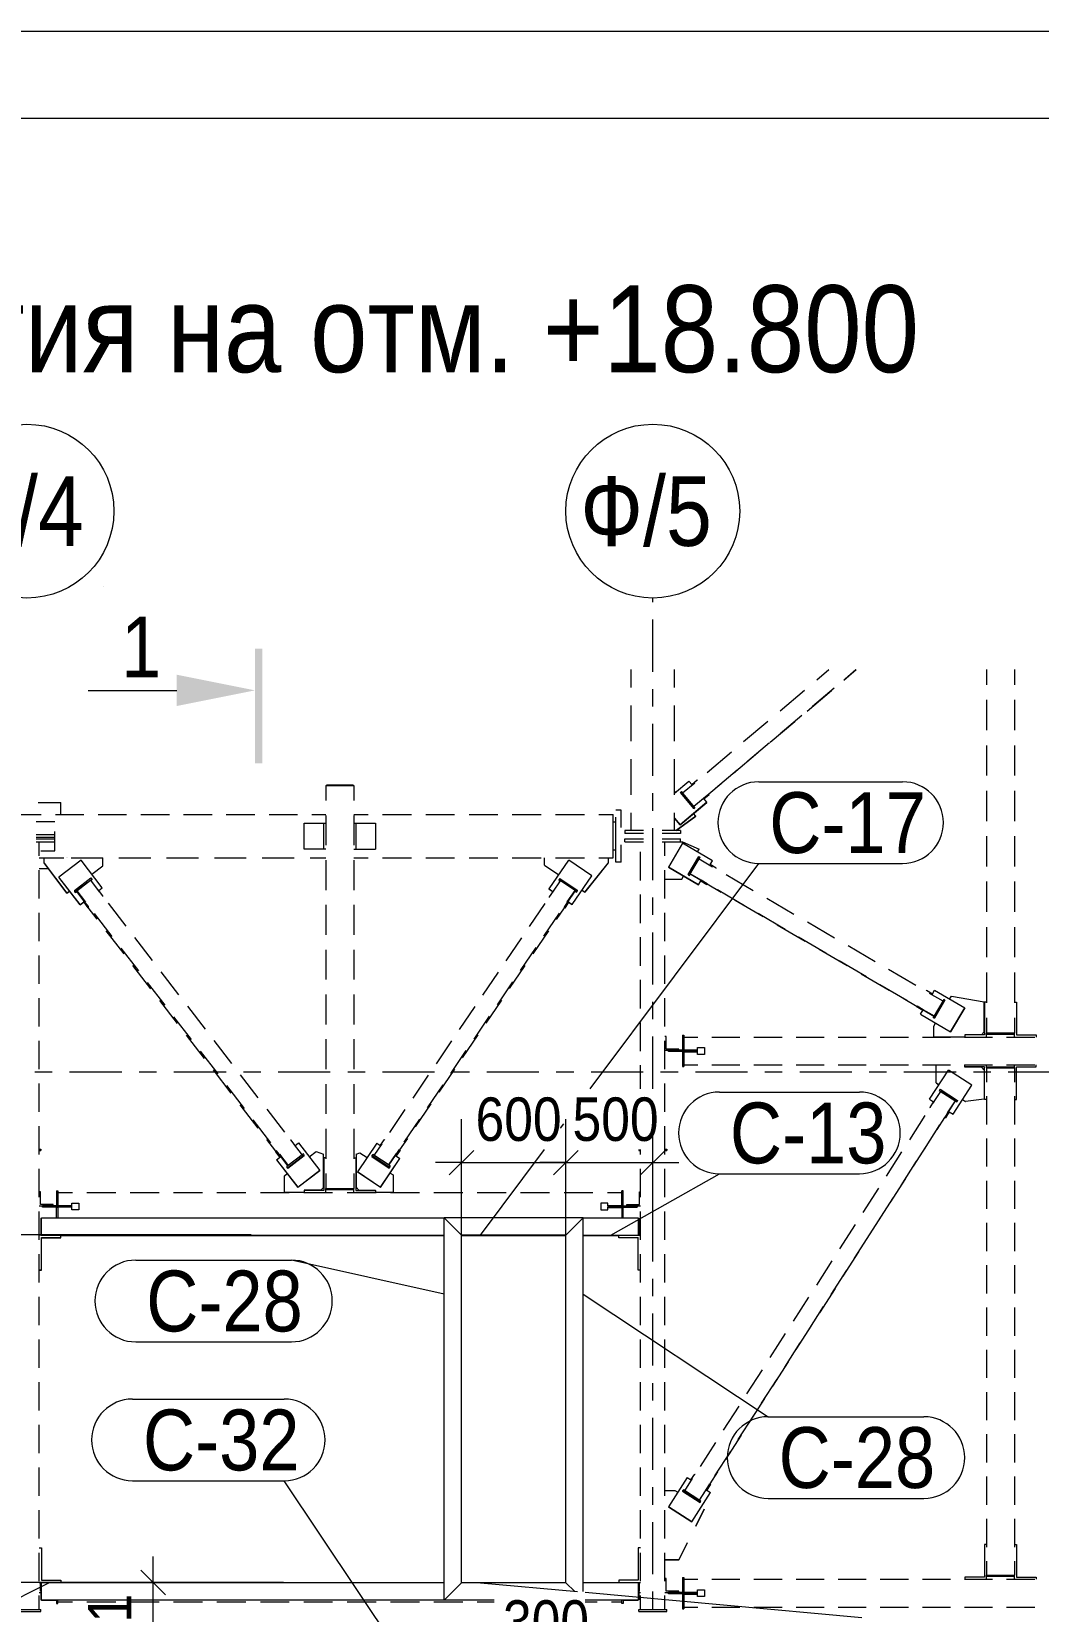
# Model space of a CAD drawing. Header units: millimetres. Extents: x -50 to 544, y -173 to 247.
# Drawn here: x 126.3 to 184.2, y 155.9 to 246.9 of the extents above; entities that cross this region are included whole.
import ezdxf

# ---------------------------------------------------------------- set-up
doc = ezdxf.new("R2010")
doc.units = ezdxf.units.MM
doc.linetypes.add('XKITLINE00', pattern=[0])
doc.linetypes.add('XKITLINE03', pattern=[6, 3, -1, 1, -1])
for name, color, linetype, lineweight in [('DrawingSheet', 5, 'Continuous', 0), ('OtherObjectType', 1, 'Continuous', 0), ('Part', 2, 'Continuous', 0), ('PartMark', 3, 'Continuous', 0), ('S-GRID', 1, 'Continuous', 0), ('Section', 6, 'Continuous', 0), ('Z-DIMENSIONS', 1, 'Continuous', 0)]:
    doc.layers.add(name, color=color, linetype=linetype, lineweight=lineweight)
doc.styles.add('GOST type A', font='ARIAL.TTF')

msp = doc.modelspace()

# ---------------------------------------------------------------- hatches: boundary and pattern name
at = {"layer": 'Section'}
for points in [[(139.538, 211.347), (139.538, 204.747), (139.118, 204.747), (139.118, 211.347)], [(139.118, 208.947), (134.618, 208.047), (134.618, 209.847)]]:
    msp.add_hatch(color=256, dxfattribs=at).paths.add_polyline_path(points, flags=17)

# ---------------------------------------------------------------- linework, layer by layer
at = {"layer": 'DrawingSheet', "linetype": 'XKITLINE00', "lineweight": 0}
for p, q in [((544.265, 246.854), (-49.735, 246.854)), ((539.265, 241.854), (-29.735, 241.854))]:
    msp.add_line(p, q, dxfattribs=at)
at = {"layer": 'Part', "linetype": 'XKITLINE00', "lineweight": 0}
for p, q in [((160.75, 209.11), (160.75, 210.139)), ((163.25, 209.11), (163.25, 210.139)), ((171.428, 209.548), (172.129, 210.139)), ((172.993, 209.543), (173.7, 210.139)), ((173.059, 209.615), (173.68, 210.139)), ((181.2, 210.139), (181.2, 209.268)), ((182.8, 210.139), (182.8, 209.268)), ((171.195, 208.043), (172.437, 209.091)), ((169.325, 207.774), (170.727, 208.956)), ((170.874, 207.755), (172.287, 208.947)), ((181.2, 208.397), (181.2, 206.654)), ((182.8, 208.397), (182.8, 206.654)), ((160.75, 206.024), (160.75, 208.081)), ((163.25, 206.024), (163.25, 208.081)), ((169.332, 206.471), (170.574, 207.519)), ((167.222, 206), (168.624, 207.182)), ((168.755, 205.968), (170.168, 207.16)), ((167.468, 204.899), (168.711, 205.947)), ((181.2, 205.783), (181.2, 204.041)), ((182.8, 205.783), (182.8, 204.041)), ((160.75, 202.938), (160.75, 204.995)), ((163.25, 202.938), (163.25, 204.995)), ((165.12, 204.226), (166.522, 205.409)), ((166.636, 204.18), (168.049, 205.372)), ((163.25, 203.033), (164.074, 203.728)), ((163.718, 203.043), (164.419, 203.635)), ((164.263, 203.503), (164.074, 203.728)), ((164.241, 203.532), (164.547, 203.79)), ((164.57, 203.762), (164.547, 203.79)), ((165.605, 203.327), (166.847, 204.375)), ((143.2, 203.469), (144.8, 203.469)), ((143.2, 203.469), (143.2, 202.61)), ((143.24, 203.481), (143.242, 203.508)), ((143.24, 203.469), (143.24, 203.481)), ((143.242, 203.508), (144.762, 203.508)), ((143.242, 203.469), (143.242, 203.508)), ((144.762, 203.469), (144.762, 203.508)), ((144.8, 203.469), (144.8, 202.61)), ((163.309, 203.083), (163.25, 203.152)), ((163.591, 203.069), (163.652, 203.121)), ((164.365, 202.152), (163.591, 203.069)), ((163.591, 203.069), (163.591, 203.06)), ((163.591, 203.06), (164.365, 202.142)), ((164.426, 202.204), (163.652, 203.121)), ((164.265, 203.505), (164.241, 203.532)), ((164.241, 203.529), (164.241, 203.532)), ((164.363, 202.279), (164.984, 202.803)), ((164.366, 202.275), (164.912, 202.735)), ((164.912, 202.737), (165.218, 202.995)), ((164.938, 202.707), (164.912, 202.737)), ((164.912, 202.735), (164.912, 202.737)), ((165.105, 202.505), (164.912, 202.735)), ((165.244, 202.965), (164.938, 202.707)), ((164.94, 202.702), (165.243, 202.958)), ((165.244, 202.965), (165.218, 202.995)), ((165.224, 202.988), (165.93, 203.584)), ((165.243, 202.958), (165.244, 202.965)), ((181.2, 203.17), (181.2, 201.427)), ((182.8, 203.17), (182.8, 201.427)), ((125.181, 201.81), (126.819, 201.81)), ((126.65, 202.489), (127.95, 202.489)), ((127.638, 201.809), (129.276, 201.809)), ((127.95, 201.809), (127.95, 202.489)), ((130.095, 201.809), (131.733, 201.809)), ((132.552, 201.809), (134.191, 201.809)), ((135.01, 201.809), (136.648, 201.809)), ((137.467, 201.809), (139.105, 201.809)), ((139.924, 201.809), (141.562, 201.809)), ((142.381, 201.809), (143.2, 201.809)), ((144.8, 201.809), (145.629, 201.809)), ((146.458, 201.809), (148.116, 201.809)), ((148.944, 201.809), (150.602, 201.809)), ((151.431, 201.809), (153.089, 201.809)), ((153.918, 201.809), (155.576, 201.809)), ((156.404, 201.809), (158.062, 201.809)), ((158.891, 201.809), (159.72, 201.809)), ((159.72, 201.359), (159.72, 201.809)), ((160.18, 202.059), (159.88, 202.059)), ((160.18, 201.059), (160.18, 202.059)), ((160.75, 200.88), (160.75, 201.909)), ((163.25, 200.88), (163.25, 201.909)), ((165.105, 202.505), (163.577, 201.216)), ((163.577, 201.215), (165.105, 202.504)), ((164.47, 201.706), (164.341, 201.859)), ((164.365, 202.152), (164.426, 202.204)), ((164.365, 202.142), (164.426, 202.194)), ((164.365, 202.142), (164.365, 202.152)), ((164.426, 202.194), (164.426, 202.204)), ((164.938, 202.704), (164.938, 202.707)), ((165.105, 202.504), (165.105, 202.505)), ((126.533, 201.41), (127.6, 201.41)), ((141.95, 199.809), (141.95, 201.309)), ((141.95, 201.309), (143.2, 201.309)), ((143.08, 199.809), (143.08, 201.309)), ((143.2, 201.751), (143.2, 200.034)), ((144.8, 201.751), (144.8, 200.034)), ((144.8, 201.31), (144.92, 201.31)), ((144.92, 201.31), (144.92, 199.81)), ((144.92, 201.31), (146.05, 201.31)), ((146.05, 201.31), (146.05, 199.81)), ((159.88, 201.359), (159.72, 201.359)), ((159.72, 199.759), (159.72, 201.359)), ((159.88, 201.359), (159.88, 201.646)), ((159.88, 199.759), (159.88, 201.359)), ((163.25, 201.603), (163.577, 201.216)), ((163.577, 201.215), (163.25, 201.602)), ((164.47, 201.706), (163.345, 200.881)), ((163.345, 200.88), (164.47, 201.705)), ((163.577, 201.216), (163.577, 201.215)), ((164.47, 201.705), (164.47, 201.706)), ((127.6, 200.639), (126.533, 200.64)), ((127.6, 200.479), (126.533, 200.48)), ((126.533, 200.4), (127.6, 200.4)), ((126.533, 200.24), (127.6, 200.24)), ((126.7, 199.422), (126.7, 200.24)), ((127.6, 200.639), (127.6, 200.818)), ((127.6, 200.479), (127.6, 200.639)), ((127.6, 200.4), (127.6, 200.479)), ((127.6, 200.24), (127.6, 200.4)), ((127.6, 199.709), (127.6, 200.24)), ((160.18, 199.059), (160.18, 200.059)), ((161.467, 200.88), (160.4, 200.88)), ((160.4, 200.88), (160.4, 200.72)), ((161.467, 200.72), (160.4, 200.72)), ((160.4, 200.24), (160.4, 200.4)), ((160.4, 200.4), (161.467, 200.4)), ((160.4, 200.24), (161.467, 200.24)), ((163.6, 200.88), (162.533, 200.88)), ((163.6, 200.72), (162.533, 200.72)), ((162.533, 200.4), (163.6, 200.4)), ((162.533, 200.24), (163.6, 200.24)), ((162.7, 199.422), (162.7, 200.24)), ((163.706, 200.152), (162.9, 198.77)), ((163.345, 200.881), (163.25, 200.881)), ((163.345, 200.88), (163.345, 200.881)), ((163.6, 200.88), (163.6, 200.72)), ((163.6, 200.24), (163.6, 200.4)), ((163.6, 200.24), (163.7, 200.24)), ((163.7, 200.24), (164.671, 199.819)), ((165.434, 199.144), (163.706, 200.152)), ((181.2, 200.556), (181.2, 198.814)), ((182.8, 200.556), (182.8, 198.814)), ((126.7, 199.31), (127.617, 199.309)), ((126.801, 199.71), (127.6, 199.709)), ((126.995, 199.014), (126.995, 199.309)), ((126.995, 199.309), (128.115, 199.309)), ((129.112, 199.171), (127.842, 198.203)), ((127.95, 199.309), (127.95, 199.309)), ((128.26, 199.309), (128.26, 199.309)), ((128.34, 199.309), (128.34, 199.309)), ((128.533, 199.309), (130.367, 199.309)), ((130.328, 197.591), (129.112, 199.171)), ((129.235, 199.309), (130.355, 199.309)), ((130.355, 198.858), (130.355, 199.309)), ((131.283, 199.309), (133.117, 199.309)), ((134.033, 199.309), (135.867, 199.309)), ((136.783, 199.309), (138.617, 199.309)), ((139.533, 199.309), (141.367, 199.309)), ((143.2, 199.809), (141.95, 199.809)), ((142.283, 199.309), (143.2, 199.309)), ((143.2, 199.175), (143.2, 197.457)), ((144.8, 199.81), (144.92, 199.81)), ((144.8, 199.309), (145.629, 199.309)), ((144.8, 199.175), (144.8, 197.457)), ((144.92, 199.81), (146.05, 199.81)), ((146.458, 199.309), (148.116, 199.309)), ((148.944, 199.309), (150.602, 199.309)), ((151.431, 199.309), (153.089, 199.309)), ((153.918, 199.309), (155.576, 199.309)), ((155.776, 198.896), (155.776, 199.309)), ((156.045, 197.521), (157.164, 199.171)), ((156.404, 199.309), (158.062, 199.309)), ((158.49, 198.28), (157.164, 199.171)), ((158.891, 199.309), (159.72, 199.309)), ((159.437, 199.309), (159.437, 199.014)), ((159.72, 199.309), (159.72, 199.759)), ((159.88, 199.759), (159.72, 199.759)), ((159.88, 199.059), (159.88, 199.759)), ((161.3, 198.012), (161.3, 199.648)), ((164.037, 198.348), (164.642, 199.385)), ((164.107, 198.308), (164.711, 199.344)), ((164.157, 198.392), (164.661, 199.256)), ((164.571, 199.647), (164.671, 199.819)), ((164.571, 199.647), (164.671, 199.818)), ((164.642, 199.385), (164.711, 199.344)), ((164.661, 199.256), (165.44, 198.802)), ((164.664, 199.254), (164.711, 199.334)), ((164.671, 199.818), (164.671, 199.819)), ((164.711, 199.344), (164.711, 199.334)), ((165.304, 198.922), (165.434, 199.144)), ((165.305, 198.921), (165.434, 199.143)), ((165.434, 199.143), (165.434, 199.144)), ((126.7, 198.689), (127.233, 198.689)), ((126.7, 196.967), (126.7, 198.603)), ((126.995, 199.007), (126.995, 199.014)), ((128.291, 197.284), (126.995, 199.014)), ((126.995, 199.007), (128.291, 197.276)), ((129.058, 196.622), (127.842, 198.203)), ((127.842, 198.203), (127.842, 198.195)), ((129.058, 196.614), (127.842, 198.195)), ((129.724, 198.376), (130.355, 198.858)), ((129.728, 198.371), (130.355, 198.85)), ((130.355, 198.85), (130.355, 198.858)), ((155.776, 198.888), (155.776, 198.896)), ((155.776, 198.896), (156.601, 198.341)), ((155.776, 198.888), (156.597, 198.336)), ((157.371, 196.63), (158.49, 198.28)), ((157.371, 196.622), (158.49, 198.272)), ((159.437, 199.014), (158.096, 197.336)), ((158.096, 197.328), (159.437, 199.007)), ((158.49, 198.272), (158.49, 198.28)), ((159.437, 199.007), (159.437, 199.014)), ((160.18, 199.059), (159.88, 199.059)), ((162.7, 196.967), (162.7, 198.603)), ((164.628, 197.762), (162.9, 198.77)), ((162.9, 198.77), (162.9, 198.768)), ((162.9, 198.768), (164.628, 197.761)), ((163.663, 198.09), (163.764, 198.264)), ((163.663, 198.092), (163.764, 198.264)), ((164.037, 198.348), (164.037, 198.338)), ((164.037, 198.348), (164.107, 198.308)), ((164.037, 198.338), (164.106, 198.297)), ((164.106, 198.297), (164.157, 198.384)), ((164.106, 198.297), (164.107, 198.308)), ((164.157, 198.384), (164.157, 198.392)), ((164.157, 198.392), (164.936, 197.938)), ((164.778, 198.022), (164.157, 198.384)), ((165.285, 198.892), (165.303, 198.922)), ((165.648, 198.721), (165.303, 198.922)), ((165.631, 198.69), (165.648, 198.721)), ((165.634, 198.689), (165.648, 198.714)), ((165.648, 198.714), (165.648, 198.721)), ((166.219, 198.347), (167.777, 197.439)), ((128.291, 197.284), (128.45, 197.405)), ((128.291, 197.276), (128.454, 197.4)), ((128.291, 197.276), (128.291, 197.284)), ((128.731, 197.429), (129.683, 198.155)), ((128.731, 197.429), (128.731, 197.375)), ((128.731, 197.429), (128.779, 197.365)), ((128.731, 197.375), (128.779, 197.312)), ((128.779, 197.365), (129.732, 198.092)), ((128.779, 197.312), (128.859, 197.373)), ((128.779, 197.312), (128.779, 197.365)), ((128.859, 197.416), (129.652, 198.022)), ((128.859, 197.374), (128.859, 197.416)), ((128.859, 197.416), (129.366, 196.757)), ((129.29, 196.814), (128.859, 197.374)), ((129.652, 198.022), (130.16, 197.363)), ((129.674, 197.994), (129.732, 198.039)), ((129.683, 198.155), (129.732, 198.092)), ((129.732, 198.092), (129.732, 198.039)), ((130.104, 197.435), (130.122, 197.448)), ((130.365, 197.132), (130.122, 197.448)), ((130.129, 197.439), (130.328, 197.591)), ((130.133, 197.434), (130.328, 197.583)), ((130.328, 197.583), (130.328, 197.591)), ((156.26, 197.392), (156.036, 197.062)), ((156.045, 197.521), (156.253, 197.381)), ((156.045, 197.514), (156.045, 197.521)), ((156.045, 197.514), (156.25, 197.376)), ((156.25, 197.333), (156.696, 197.992)), ((156.26, 197.392), (156.28, 197.378)), ((156.658, 198.123), (156.613, 198.057)), ((156.613, 198.057), (157.608, 197.388)), ((156.613, 198.004), (156.613, 198.057)), ((156.613, 198.004), (156.676, 197.962)), ((156.658, 198.123), (157.653, 197.454)), ((157.525, 197.435), (156.696, 197.992)), ((157.078, 196.776), (157.525, 197.435)), ((157.129, 196.808), (157.525, 197.392)), ((157.525, 197.392), (157.525, 197.435)), ((157.525, 197.391), (157.608, 197.335)), ((157.608, 197.388), (157.653, 197.454)), ((157.608, 197.335), (157.653, 197.401)), ((157.608, 197.388), (157.608, 197.335)), ((157.653, 197.454), (157.653, 197.401)), ((157.927, 197.442), (158.096, 197.328)), ((157.93, 197.447), (158.096, 197.336)), ((158.096, 197.328), (158.096, 197.336)), ((162.7, 198.092), (163.663, 198.092)), ((162.7, 198.09), (163.663, 198.09)), ((163.663, 198.09), (163.663, 198.092)), ((164.628, 197.762), (164.759, 197.987)), ((164.628, 197.761), (164.759, 197.985)), ((164.628, 197.761), (164.628, 197.762)), ((164.758, 197.982), (164.759, 197.99)), ((164.758, 197.982), (165.104, 197.781)), ((164.759, 197.99), (164.779, 198.024)), ((164.759, 197.99), (165.104, 197.788)), ((165.124, 197.823), (164.779, 198.024)), ((165.104, 197.788), (165.124, 197.823)), ((165.104, 197.781), (165.124, 197.815)), ((165.104, 197.781), (165.104, 197.788)), ((165.119, 197.813), (165.925, 197.343)), ((165.124, 197.815), (165.124, 197.823)), ((165.715, 197.484), (167.273, 196.575)), ((181.2, 197.943), (181.2, 196.201)), ((182.8, 197.943), (182.8, 196.201)), ((129.058, 196.622), (129.265, 196.779)), ((129.058, 196.614), (129.265, 196.772)), ((129.058, 196.614), (129.058, 196.622)), ((129.265, 196.795), (129.296, 196.819)), ((129.265, 196.795), (129.508, 196.479)), ((129.265, 196.757), (129.265, 196.795)), ((129.265, 196.757), (129.508, 196.441)), ((129.54, 196.503), (129.296, 196.819)), ((129.508, 196.479), (129.54, 196.503)), ((129.508, 196.441), (129.508, 196.479)), ((129.508, 196.441), (129.54, 196.465)), ((130.04, 195.786), (129.526, 196.454)), ((129.54, 196.465), (129.54, 196.503)), ((130.347, 197.119), (130.365, 197.132)), ((130.365, 197.095), (130.365, 197.132)), ((130.667, 196.704), (131.681, 195.386)), ((143.2, 196.598), (143.2, 194.881)), ((144.8, 196.598), (144.8, 194.881)), ((154.91, 195.358), (155.803, 196.675)), ((156.036, 197.062), (156.036, 197.024)), ((156.036, 197.062), (156.056, 197.048)), ((156.036, 197.024), (156.038, 197.022)), ((156.461, 195.772), (156.912, 196.435)), ((157.122, 196.812), (156.898, 196.482)), ((156.898, 196.482), (156.898, 196.444)), ((156.898, 196.482), (156.931, 196.46)), ((156.898, 196.444), (156.931, 196.422)), ((156.931, 196.46), (157.155, 196.79)), ((157.155, 196.752), (156.931, 196.422)), ((156.931, 196.422), (156.931, 196.46)), ((157.122, 196.812), (157.155, 196.79)), ((157.155, 196.79), (157.155, 196.752)), ((157.155, 196.775), (157.371, 196.63)), ((157.155, 196.767), (157.371, 196.622)), ((157.371, 196.622), (157.371, 196.63)), ((161.3, 195.557), (161.3, 197.193)), ((166.73, 196.873), (168.342, 195.933)), ((168.556, 196.985), (170.114, 196.076)), ((126.7, 194.512), (126.7, 196.148)), ((129.873, 196.099), (130.887, 194.781)), ((155.738, 194.801), (156.632, 196.118)), ((162.7, 194.512), (162.7, 196.148)), ((168.052, 196.121), (169.61, 195.212)), ((169.148, 195.463), (170.76, 194.523)), ((170.893, 195.622), (172.451, 194.713)), ((131.582, 193.782), (130.554, 195.118)), ((132.188, 194.727), (133.202, 193.409)), ((153.57, 193.383), (154.463, 194.7)), ((155.111, 193.781), (156.011, 195.108)), ((161.3, 193.102), (161.3, 194.738)), ((170.389, 194.758), (171.947, 193.849)), ((181.2, 195.329), (181.2, 193.587)), ((182.8, 195.329), (182.8, 193.587)), ((126.7, 192.057), (126.7, 193.693)), ((131.394, 194.122), (132.408, 192.804)), ((143.2, 194.022), (143.2, 192.304)), ((144.8, 194.022), (144.8, 192.304)), ((154.398, 192.826), (155.292, 194.143)), ((162.7, 192.057), (162.7, 193.693)), ((171.565, 194.053), (173.177, 193.113)), ((173.23, 194.259), (174.788, 193.35)), ((133.124, 191.778), (132.096, 193.114)), ((133.709, 192.75), (134.723, 191.432)), ((152.23, 191.408), (153.123, 192.724)), ((153.76, 191.79), (154.661, 193.117)), ((172.726, 193.395), (174.284, 192.486)), ((175.567, 192.896), (177.125, 191.987)), ((181.2, 192.716), (181.2, 190.974)), ((182.8, 192.716), (182.8, 190.974)), ((132.915, 192.145), (133.93, 190.827)), ((153.058, 190.85), (153.952, 192.167)), ((161.3, 190.647), (161.3, 192.283)), ((173.983, 192.643), (175.595, 191.703)), ((175.063, 192.032), (176.621, 191.124)), ((126.7, 189.602), (126.7, 191.238)), ((134.666, 189.775), (133.638, 191.111)), ((143.2, 191.445), (143.2, 189.728)), ((144.8, 191.445), (144.8, 189.728)), ((152.41, 189.8), (153.31, 191.127)), ((162.7, 189.602), (162.7, 191.238)), ((176.4, 191.233), (177.206, 190.763)), ((177.736, 191.671), (177.718, 191.641)), ((178.081, 191.47), (177.736, 191.671)), ((177.904, 191.533), (178.683, 191.079)), ((178.081, 191.47), (178.064, 191.439)), ((178.065, 191.439), (178.212, 191.691)), ((178.081, 191.467), (178.081, 191.47)), ((178.734, 191.166), (178.129, 190.129)), ((178.803, 191.126), (178.198, 190.089)), ((178.803, 191.116), (178.198, 190.079)), ((178.212, 191.691), (179.94, 190.684)), ((178.803, 191.126), (178.734, 191.166)), ((178.803, 191.116), (178.803, 191.126)), ((179.077, 191.187), (179.177, 191.359)), ((179.177, 191.359), (181.06, 191.018)), ((181.06, 189.297), (181.06, 191.018)), ((181.2, 191), (181.08, 191)), ((181.08, 191), (181.08, 189.12)), ((182.8, 191), (182.92, 191)), ((182.92, 191), (182.92, 189.12)), ((134.437, 190.168), (135.451, 188.85)), ((135.231, 190.773), (136.245, 189.456)), ((150.89, 189.432), (151.783, 190.749)), ((151.718, 188.875), (152.612, 190.192)), ((177.212, 190.773), (177.192, 190.739)), ((177.192, 190.731), (177.192, 190.739)), ((177.192, 190.739), (177.537, 190.537)), ((177.535, 190.531), (177.192, 190.731)), ((177.557, 190.572), (177.212, 190.773)), ((177.4, 190.669), (178.179, 190.215)), ((177.406, 190.31), (177.557, 190.569)), ((177.406, 190.31), (177.406, 190.308)), ((177.406, 190.31), (179.134, 189.302)), ((177.406, 190.308), (179.134, 189.301)), ((177.557, 190.572), (177.537, 190.537)), ((177.537, 190.537), (177.537, 190.534)), ((177.552, 190.562), (177.553, 190.561)), ((177.555, 190.568), (177.557, 190.567)), ((177.556, 190.57), (177.557, 190.569)), ((177.557, 190.569), (177.557, 190.572)), ((177.557, 190.569), (178.175, 190.209)), ((178.129, 190.129), (178.198, 190.089)), ((178.129, 190.129), (178.129, 190.119)), ((178.198, 190.079), (178.129, 190.119)), ((178.198, 190.089), (178.198, 190.079)), ((179.134, 189.302), (179.94, 190.684)), ((179.94, 190.683), (179.134, 189.301)), ((179.94, 190.684), (179.94, 190.683)), ((181.2, 190.103), (181.2, 189.231)), ((182.8, 190.103), (182.8, 189.231)), ((136.208, 187.771), (135.18, 189.107)), ((151.06, 187.809), (151.96, 189.136)), ((161.3, 188.192), (161.3, 189.828)), ((163.7, 189.1), (163.7, 188.24)), ((163.7, 189.1), (163.78, 189.1)), ((163.78, 189.1), (163.78, 188.24)), ((178.169, 189.632), (178.27, 189.804)), ((178.169, 189.001), (178.169, 189.632)), ((179.134, 189.301), (179.134, 189.302)), ((180.9, 189.136), (179.95, 189.136)), ((179.95, 189.136), (179.95, 189.12)), ((181.08, 189.12), (179.95, 189.12)), ((179.95, 189.12), (179.95, 189)), ((181.06, 189.297), (180.9, 189.136)), ((181.2, 189.24), (182.788, 189.24)), ((181.2, 189), (181.2, 189.231)), ((181.24, 189.239), (181.24, 189.172)), ((181.24, 189.239), (182.76, 189.239)), ((181.24, 189.199), (182.76, 189.199)), ((181.24, 189.172), (182.76, 189.172)), ((182.76, 189.172), (182.76, 189.239)), ((182.8, 189), (182.8, 189.231)), ((182.92, 189.12), (184.05, 189.12)), ((184.05, 189.12), (184.05, 189)), ((126.7, 187.147), (126.7, 188.783)), ((135.958, 188.191), (136.972, 186.873)), ((136.752, 188.797), (137.766, 187.479)), ((143.2, 188.869), (143.199, 187.151)), ((144.8, 188.869), (144.799, 187.151)), ((149.55, 187.457), (150.443, 188.774)), ((150.378, 186.9), (151.272, 188.217)), ((162.77, 189.04), (162.7, 189.04)), ((162.7, 187.147), (162.7, 188.783)), ((162.7, 188.24), (162.9, 188.24)), ((162.77, 188.31), (162.77, 189.04)), ((163.5, 188.31), (162.77, 188.31)), ((164.58, 188.24), (162.9, 188.24)), ((162.9, 188.16), (162.9, 188.24)), ((163.5, 188.24), (163.5, 188.31)), ((163.7, 188.24), (163.78, 188.24)), ((163.78, 189), (164.588, 189)), ((163.78, 188.25), (164.567, 188.25)), ((164.58, 188.4), (164.98, 188.4)), ((164.58, 188.24), (164.58, 188.4)), ((164.58, 188.16), (164.58, 188.24)), ((164.98, 188.4), (164.98, 188)), ((165.395, 189), (167.01, 189)), ((167.818, 189), (169.433, 189)), ((170.24, 189), (171.856, 189)), ((172.663, 189), (174.278, 189)), ((175.086, 189), (176.701, 189)), ((177.508, 189), (179.124, 189)), ((178.169, 189), (178.169, 189.001)), ((179.95, 189.001), (178.169, 189.001)), ((179.931, 189), (181.546, 189)), ((182.354, 189), (183.969, 189)), ((161.3, 186.023), (161.3, 187.373)), ((164.58, 188.16), (162.9, 188.16)), ((163.7, 188.16), (163.7, 187.3)), ((163.7, 188.16), (163.78, 188.16)), ((163.7, 187.3), (163.78, 187.3)), ((163.78, 188.16), (163.78, 187.3)), ((163.78, 188.15), (164.58, 188.15)), ((163.78, 187.4), (164.588, 187.4)), ((164.58, 188), (164.58, 188.16)), ((164.98, 188), (164.58, 188)), ((165.395, 187.4), (167.01, 187.4)), ((167.818, 187.4), (169.433, 187.4)), ((170.24, 187.4), (171.856, 187.4)), ((172.663, 187.4), (174.278, 187.4)), ((175.086, 187.4), (176.701, 187.4)), ((177.508, 187.4), (179.124, 187.4)), ((178.295, 186.367), (178.295, 187.4)), ((179.931, 187.4), (181.546, 187.4)), ((179.95, 187.28), (179.95, 187.4)), ((179.95, 187.26), (179.95, 187.28)), ((181.08, 187.28), (179.95, 187.28)), ((180.9, 187.264), (179.95, 187.264)), ((180.9, 187.264), (180.9, 187.26)), ((181.06, 187.103), (180.9, 187.264)), ((181.08, 185.4), (181.08, 187.28)), ((181.2, 187.218), (181.2, 187.4)), ((182.354, 187.4), (183.969, 187.4)), ((182.8, 187.218), (182.8, 187.4)), ((182.92, 185.4), (182.92, 187.28)), ((182.92, 187.28), (184.05, 187.28)), ((184.05, 187.28), (184.05, 187.4)), ((137.75, 185.767), (136.722, 187.103)), ((138.273, 186.82), (139.287, 185.502)), ((148.21, 185.482), (149.103, 186.799)), ((149.709, 185.818), (150.609, 187.145)), ((177.924, 185.418), (179.003, 187.102)), ((178.295, 186.365), (178.295, 186.367)), ((178.295, 186.367), (178.463, 186.259)), ((178.295, 186.365), (178.462, 186.258)), ((180.35, 186.239), (179.003, 187.102)), ((180.9, 187.26), (179.95, 187.26)), ((181.06, 187.099), (180.9, 187.26)), ((181.06, 187.103), (181.06, 187.099)), ((181.06, 187.099), (181.06, 185.428)), ((181.2, 187.218), (182.8, 187.218)), ((181.2, 187.218), (181.2, 186.407)), ((182.76, 187.258), (181.24, 187.258)), ((181.24, 187.258), (181.24, 187.218)), ((182.76, 187.218), (182.76, 187.258)), ((182.8, 187.218), (182.8, 186.407)), ((126.7, 184.692), (126.7, 186.328)), ((137.479, 186.215), (138.493, 184.897)), ((143.199, 186.292), (143.199, 184.575)), ((144.799, 186.292), (144.799, 184.575)), ((149.038, 184.925), (149.932, 186.241)), ((162.7, 184.692), (162.7, 186.328)), ((178.118, 185.175), (178.564, 185.871)), ((178.524, 185.994), (178.481, 185.927)), ((178.481, 185.927), (179.491, 185.279)), ((178.481, 185.917), (178.481, 185.927)), ((178.481, 185.917), (178.561, 185.865)), ((178.524, 185.994), (179.534, 185.347)), ((179.406, 185.332), (178.564, 185.871)), ((179.271, 184.555), (180.35, 186.239)), ((179.271, 184.554), (180.35, 186.238)), ((180.35, 186.238), (180.35, 186.239)), ((181.2, 185.597), (181.2, 183.975)), ((182.8, 185.597), (182.8, 183.975)), ((139.293, 183.763), (138.265, 185.099)), ((139.794, 184.843), (140.809, 183.525)), ((146.87, 183.506), (147.763, 184.823)), ((148.359, 183.828), (149.259, 185.155)), ((177.924, 185.418), (178.141, 185.279)), ((177.924, 185.417), (177.924, 185.418)), ((177.924, 185.417), (178.141, 185.278)), ((178.143, 185.281), (177.927, 184.944)), ((177.927, 184.944), (177.927, 184.937)), ((177.927, 184.944), (177.958, 184.924)), ((177.927, 184.937), (177.955, 184.919)), ((178.143, 185.281), (178.174, 185.261)), ((179.018, 184.72), (178.803, 184.383)), ((178.836, 184.362), (179.052, 184.699)), ((179.053, 184.691), (178.837, 184.355)), ((178.96, 184.636), (179.406, 185.332)), ((179.018, 184.72), (179.052, 184.699)), ((179.02, 184.719), (179.407, 185.324)), ((179.052, 184.699), (179.053, 184.691)), ((179.052, 184.696), (179.271, 184.555)), ((179.052, 184.694), (179.271, 184.554)), ((179.271, 184.554), (179.271, 184.555)), ((179.407, 185.324), (179.406, 185.332)), ((179.407, 185.323), (179.491, 185.269)), ((179.491, 185.279), (179.534, 185.347)), ((179.491, 185.269), (179.534, 185.337)), ((179.491, 185.279), (179.491, 185.269)), ((179.534, 185.347), (179.534, 185.337)), ((179.809, 185.395), (179.979, 185.287)), ((179.81, 185.396), (179.979, 185.288)), ((181.06, 185.428), (179.979, 185.288)), ((181.06, 185.426), (179.979, 185.287)), ((179.979, 185.287), (179.979, 185.288)), ((181.06, 185.428), (181.06, 185.426)), ((181.2, 185.4), (181.08, 185.4)), ((182.8, 185.4), (182.92, 185.4)), ((126.7, 182.237), (126.7, 183.873)), ((139.001, 184.238), (140.015, 182.92)), ((143.199, 183.716), (143.199, 181.998)), ((144.799, 183.716), (144.799, 181.998)), ((147.698, 182.949), (148.592, 184.266)), ((162.7, 182.237), (162.7, 183.873)), ((176.78, 183.086), (177.672, 184.479)), ((177.622, 182.547), (178.514, 183.939)), ((178.355, 183.671), (178.806, 184.374)), ((178.803, 184.383), (178.803, 184.376)), ((178.803, 184.383), (178.836, 184.362)), ((178.803, 184.376), (178.837, 184.355)), ((178.837, 184.355), (178.836, 184.362)), ((140.321, 182.427), (139.807, 183.095)), ((141.178, 183.082), (141.16, 183.068)), ((141.421, 182.766), (141.178, 183.082)), ((141.316, 182.866), (141.823, 182.207)), ((141.421, 182.766), (141.403, 182.752)), ((141.411, 182.743), (141.628, 182.908)), ((141.421, 182.751), (141.421, 182.766)), ((141.628, 182.908), (142.844, 181.328)), ((146.126, 182.9), (145.007, 181.25)), ((145.976, 182.19), (146.423, 182.848)), ((146.126, 182.9), (146.354, 182.747)), ((146.342, 182.771), (146.565, 183.101)), ((146.361, 182.757), (146.342, 182.771)), ((146.342, 182.756), (146.342, 182.771)), ((146.565, 183.101), (146.585, 183.087)), ((147.458, 182.5), (147.908, 183.164)), ((177.004, 181.562), (177.905, 182.968)), ((181.2, 183.164), (181.2, 181.543)), ((182.8, 183.164), (182.8, 181.543)), ((126.7, 182.548), (126.8, 182.548)), ((126.7, 182.468), (126.8, 182.468)), ((126.8, 182.548), (126.8, 182.468)), ((140.352, 182.452), (140.321, 182.428)), ((140.321, 182.39), (140.321, 182.428)), ((140.321, 182.428), (140.564, 182.112)), ((140.553, 182.088), (140.321, 182.39)), ((140.596, 182.136), (140.352, 182.452)), ((140.358, 181.94), (140.596, 182.122)), ((140.358, 181.94), (140.358, 181.932)), ((140.358, 181.94), (141.574, 180.359)), ((140.358, 181.932), (141.574, 180.351)), ((140.522, 182.261), (141.029, 181.602)), ((140.596, 182.136), (140.564, 182.112)), ((140.564, 182.112), (140.564, 182.097)), ((140.596, 182.121), (140.596, 182.136)), ((141.008, 181.586), (140.596, 182.122)), ((141.907, 182.271), (140.954, 181.545)), ((141.955, 182.208), (141.003, 181.482)), ((141.955, 182.155), (141.003, 181.428)), ((141.955, 182.208), (141.907, 182.271)), ((141.955, 182.155), (141.955, 182.208)), ((142.239, 182.113), (142.633, 182.413)), ((142.633, 182.413), (143.059, 182.259)), ((143.059, 180.351), (143.059, 182.259)), ((143.199, 182.049), (143.079, 182.049)), ((143.079, 182.049), (143.079, 180.169)), ((144.799, 182.049), (144.919, 182.049)), ((144.919, 182.049), (144.919, 180.169)), ((144.939, 182.257), (145.152, 182.346)), ((144.939, 182.257), (144.939, 180.343)), ((145.152, 182.346), (145.563, 182.07)), ((145.844, 182.182), (145.889, 182.248)), ((146.839, 181.514), (145.844, 182.182)), ((145.844, 182.182), (145.844, 182.129)), ((145.844, 182.129), (146.839, 181.46)), ((146.883, 181.58), (145.889, 182.248)), ((146.333, 180.359), (147.452, 182.009)), ((146.333, 180.351), (147.452, 182.001)), ((146.805, 181.632), (147.252, 182.291)), ((146.825, 181.619), (147.203, 182.177)), ((147.203, 182.191), (147.427, 182.521)), ((147.237, 182.169), (147.203, 182.191)), ((147.203, 182.176), (147.203, 182.191)), ((147.203, 182.176), (147.452, 182.009)), ((147.46, 182.499), (147.237, 182.169)), ((147.237, 182.154), (147.237, 182.169)), ((147.247, 182.147), (147.46, 182.461)), ((147.427, 182.521), (147.46, 182.499)), ((147.452, 182.009), (147.452, 182.001)), ((147.46, 182.461), (147.46, 182.499)), ((161.2, 182.523), (161.2, 182.468)), ((161.2, 182.468), (161.3, 182.468)), ((161.3, 182.237), (161.3, 182.523)), ((162.7, 182.548), (162.8, 182.548)), ((162.7, 182.468), (162.8, 182.468)), ((162.8, 182.548), (162.8, 182.468)), ((175.442, 180.997), (176.334, 182.39)), ((176.284, 180.458), (177.176, 181.85)), ((126.7, 179.782), (126.7, 181.418)), ((140.807, 181.021), (140.966, 181.142)), ((140.807, 180.057), (140.807, 181.021)), ((141.003, 181.482), (140.954, 181.545)), ((140.954, 181.545), (140.954, 181.492)), ((141.003, 181.428), (140.954, 181.492)), ((141.003, 181.482), (141.003, 181.428)), ((141.574, 180.359), (142.844, 181.328)), ((142.844, 181.32), (141.574, 180.351)), ((142.844, 181.328), (142.844, 181.32)), ((143.199, 181.139), (143.199, 180.28)), ((144.799, 181.139), (144.799, 180.28)), ((145.007, 181.25), (146.333, 180.359)), ((145.007, 181.243), (145.007, 181.25)), ((146.333, 180.351), (145.007, 181.243)), ((146.839, 181.514), (146.883, 181.58)), ((146.839, 181.46), (146.883, 181.526)), ((146.839, 181.46), (146.839, 181.514)), ((146.883, 181.526), (146.883, 181.58)), ((146.892, 181.176), (147.058, 181.065)), ((147.058, 181.065), (147.058, 180.057)), ((161.3, 179.782), (161.3, 181.418)), ((162.7, 179.782), (162.7, 181.418)), ((126.77, 180.089), (126.7, 180.089)), ((126.77, 179.359), (126.77, 180.089)), ((127.7, 180.149), (127.7, 179.289)), ((127.7, 180.149), (127.78, 180.149)), ((127.78, 180.149), (127.78, 179.289)), ((127.78, 180.049), (128.612, 180.049)), ((129.444, 180.049), (131.107, 180.049)), ((131.939, 180.049), (133.603, 180.049)), ((134.434, 180.049), (136.098, 180.049)), ((136.93, 180.049), (138.593, 180.049)), ((139.425, 180.049), (141.089, 180.049)), ((140.807, 180.049), (140.807, 180.057)), ((141.949, 180.057), (140.807, 180.057)), ((141.574, 180.351), (141.574, 180.359)), ((141.92, 180.049), (143.584, 180.049)), ((142.899, 180.191), (141.949, 180.191)), ((141.949, 180.191), (141.949, 180.169)), ((141.949, 180.189), (142.899, 180.189)), ((143.079, 180.169), (141.949, 180.169)), ((141.949, 180.169), (141.949, 180.049)), ((143.059, 180.351), (142.899, 180.191)), ((143.059, 180.348), (142.899, 180.189)), ((142.899, 180.189), (142.899, 180.191)), ((143.059, 180.348), (143.059, 180.351)), ((143.199, 180.289), (144.787, 180.289)), ((143.199, 180.049), (143.199, 180.28)), ((143.239, 180.288), (143.239, 180.221)), ((143.239, 180.288), (144.759, 180.288)), ((143.239, 180.248), (144.759, 180.248)), ((143.239, 180.221), (144.759, 180.221)), ((144.416, 180.049), (146.079, 180.049)), ((144.759, 180.221), (144.759, 180.288)), ((144.799, 180.049), (144.799, 180.28)), ((144.919, 180.169), (146.049, 180.169)), ((144.939, 180.356), (145.099, 180.196)), ((144.939, 180.343), (145.099, 180.183)), ((145.099, 180.183), (145.099, 180.196)), ((145.099, 180.196), (146.049, 180.196)), ((145.099, 180.183), (146.049, 180.183)), ((146.049, 180.169), (146.049, 180.196)), ((146.049, 180.169), (146.049, 180.049)), ((147.058, 180.057), (146.049, 180.057)), ((146.333, 180.359), (146.333, 180.351)), ((146.911, 180.049), (148.575, 180.049)), ((147.058, 180.049), (147.058, 180.057)), ((149.407, 180.049), (151.07, 180.049)), ((151.902, 180.049), (153.566, 180.049)), ((154.397, 180.049), (156.061, 180.049)), ((156.893, 180.049), (158.556, 180.049)), ((159.388, 180.049), (160.22, 180.049)), ((160.3, 180.149), (160.22, 180.149)), ((160.22, 179.289), (160.22, 180.149)), ((160.3, 179.289), (160.3, 180.149)), ((161.23, 179.359), (161.23, 180.089)), ((161.23, 180.089), (161.3, 180.089)), ((174.103, 178.908), (174.996, 180.301)), ((175.653, 179.454), (176.554, 180.86)), ((181.2, 180.732), (181.2, 179.111)), ((182.8, 180.732), (182.8, 179.111)), ((126.7, 179.289), (126.9, 179.289)), ((127.5, 179.359), (126.77, 179.359)), ((128.58, 179.289), (126.9, 179.289)), ((126.9, 179.209), (126.9, 179.289)), ((128.58, 179.209), (126.9, 179.209)), ((127.5, 179.289), (127.5, 179.359)), ((127.7, 179.289), (127.78, 179.289)), ((127.7, 178.6), (127.7, 179.209)), ((127.7, 179.209), (127.78, 179.209)), ((127.78, 179.299), (128.58, 179.299)), ((127.78, 179.209), (127.78, 178.6)), ((128.561, 179.199), (128.58, 179.199)), ((128.58, 179.449), (128.98, 179.449)), ((128.58, 179.289), (128.58, 179.449)), ((128.58, 179.209), (128.58, 179.289)), ((128.58, 179.049), (128.58, 179.209)), ((128.98, 179.449), (128.98, 179.049)), ((159.42, 179.449), (159.02, 179.449)), ((159.02, 179.449), (159.02, 179.049)), ((159.42, 179.289), (159.42, 179.449)), ((159.42, 179.299), (160.22, 179.299)), ((159.42, 179.289), (159.42, 179.209)), ((159.42, 179.289), (161.1, 179.289)), ((159.42, 179.209), (161.1, 179.209)), ((159.42, 179.049), (159.42, 179.209)), ((159.42, 179.199), (160.207, 179.199)), ((160.3, 179.289), (160.22, 179.289)), ((160.3, 179.209), (160.22, 179.209)), ((160.22, 179.209), (160.22, 178.6)), ((160.3, 178.6), (160.3, 179.209)), ((160.5, 179.289), (160.5, 179.359)), ((160.5, 179.359), (161.23, 179.359)), ((161.1, 179.289), (161.3, 179.289)), ((161.1, 179.289), (161.1, 179.209)), ((174.946, 178.369), (175.838, 179.761)), ((126.7, 177.327), (126.7, 178.963)), ((126.8, 178.579), (126.8, 177.602)), ((126.8, 178.579), (126.84, 178.579)), ((126.84, 178.6), (150, 178.6)), ((126.84, 177.597), (126.84, 178.6)), ((128.98, 179.049), (128.58, 179.049)), ((150, 156.6), (150, 178.6)), ((150, 178.6), (151, 177.6)), ((158, 178.6), (150, 178.6)), ((151, 177.6), (150, 178.6)), ((157, 177.6), (158, 178.6)), ((157, 177.6), (158, 178.6)), ((158, 178.6), (161.16, 178.6)), ((158, 157.09), (158, 178.6)), ((159.02, 179.049), (159.42, 179.049)), ((161.16, 178.6), (161.16, 177.597)), ((161.16, 178.579), (161.2, 178.579)), ((161.2, 178.579), (161.2, 177.602)), ((161.3, 177.327), (161.3, 178.963)), ((162.7, 177.327), (162.7, 178.963)), ((172.765, 176.819), (173.657, 178.212)), ((174.302, 177.345), (175.203, 178.751)), ((181.2, 178.3), (181.2, 176.678)), ((182.8, 178.3), (182.8, 176.678)), ((127.95, 177.597), (126.7, 177.597)), ((126.8, 177.62), (126.84, 177.62)), ((126.8, 177.602), (126.84, 177.602)), ((126.84, 177.6), (150, 177.6)), ((126.84, 175.579), (126.84, 177.457)), ((126.84, 177.457), (127.95, 177.457)), ((126.84, 177.439), (127.95, 177.439)), ((127.95, 177.439), (127.95, 177.597)), ((127.95, 177.582), (150, 177.582)), ((151, 157.6), (151, 177.6)), ((157, 177.6), (151, 177.6)), ((151, 177.582), (157, 177.582)), ((157, 157.6), (157, 177.6)), ((158, 177.6), (161.16, 177.6)), ((158, 177.582), (160.05, 177.582)), ((160.05, 177.439), (160.05, 177.597)), ((160.05, 177.597), (161.3, 177.597)), ((160.05, 177.457), (161.16, 177.457)), ((161.16, 177.439), (160.05, 177.439)), ((161.16, 177.62), (161.2, 177.62)), ((161.2, 177.602), (161.16, 177.602)), ((161.16, 175.579), (161.16, 177.457)), ((173.607, 176.28), (174.499, 177.672)), ((126.7, 174.872), (126.7, 176.508)), ((161.3, 174.872), (161.3, 176.508)), ((162.7, 174.872), (162.7, 176.508)), ((172.951, 175.236), (173.852, 176.642)), ((126.7, 175.598), (126.84, 175.598)), ((126.7, 175.579), (126.84, 175.579)), ((161.16, 175.598), (161.3, 175.598)), ((161.3, 175.579), (161.16, 175.579)), ((171.427, 174.73), (172.319, 176.123)), ((172.269, 174.191), (173.161, 175.583)), ((181.2, 175.868), (181.2, 174.246)), ((182.8, 175.868), (182.8, 174.246)), ((126.7, 172.417), (126.7, 174.053)), ((161.3, 172.417), (161.3, 174.053)), ((162.7, 172.417), (162.7, 174.053)), ((170.089, 172.641), (170.981, 174.034)), ((171.6, 173.127), (172.501, 174.533)), ((170.931, 172.102), (171.823, 173.494)), ((181.2, 173.435), (181.2, 171.814)), ((182.8, 173.435), (182.8, 171.814)), ((168.75, 170.552), (169.642, 171.945)), ((170.249, 171.018), (171.15, 172.424)), ((126.7, 169.962), (126.7, 171.598)), ((161.3, 169.962), (161.3, 171.598)), ((162.7, 169.962), (162.7, 171.598)), ((169.592, 170.013), (170.485, 171.405)), ((181.2, 171.003), (181.2, 169.382)), ((182.8, 171.003), (182.8, 169.382)), ((168.898, 168.909), (169.799, 170.315)), ((126.7, 167.507), (126.7, 169.143)), ((161.3, 167.507), (161.3, 169.143)), ((162.7, 167.507), (162.7, 169.143)), ((167.412, 168.463), (168.304, 169.856)), ((168.254, 167.924), (169.146, 169.317)), ((167.547, 166.8), (168.448, 168.206)), ((181.2, 168.571), (181.2, 166.95)), ((182.8, 168.571), (182.8, 166.95)), ((166.074, 166.374), (166.966, 167.767)), ((126.7, 165.052), (126.7, 166.688)), ((161.3, 165.052), (161.3, 166.688)), ((162.7, 165.052), (162.7, 166.688)), ((166.916, 165.835), (167.808, 167.228)), ((164.735, 164.285), (165.628, 165.678)), ((166.196, 164.691), (167.097, 166.097)), ((181.2, 166.139), (181.2, 164.517)), ((182.8, 166.139), (182.8, 164.517)), ((165.577, 163.746), (166.47, 165.139)), ((126.7, 162.597), (126.7, 164.233)), ((161.3, 162.597), (161.3, 164.233)), ((162.7, 162.597), (162.7, 164.233)), ((163.979, 163.651), (162.9, 161.967)), ((163.979, 163.651), (164.227, 163.492)), ((164.197, 163.514), (164.413, 163.85)), ((164.413, 163.85), (164.444, 163.831)), ((165.295, 163.285), (165.746, 163.988)), ((181.2, 163.707), (181.2, 162.085)), ((182.8, 163.707), (182.8, 162.085)), ((162.7, 162.915), (163.271, 162.915)), ((163.271, 162.915), (163.439, 162.808)), ((163.714, 162.88), (163.758, 162.947)), ((164.726, 162.232), (163.714, 162.88)), ((163.714, 162.88), (163.715, 162.87)), ((163.715, 162.87), (164.727, 162.222)), ((164.769, 162.3), (163.758, 162.947)), ((163.843, 162.893), (164.289, 163.589)), ((164.228, 163.494), (164.197, 163.514)), ((164.198, 163.511), (164.197, 163.514)), ((164.247, 161.104), (165.326, 162.788)), ((164.247, 161.103), (165.326, 162.787)), ((164.685, 162.353), (165.131, 163.05)), ((164.689, 162.351), (165.073, 162.95)), ((165.073, 162.953), (165.289, 163.29)), ((165.107, 162.931), (165.073, 162.953)), ((165.073, 162.95), (165.073, 162.953)), ((165.073, 162.95), (165.326, 162.788)), ((165.323, 163.268), (165.107, 162.931)), ((165.107, 162.928), (165.107, 162.931)), ((165.109, 162.927), (165.323, 163.261)), ((165.289, 163.29), (165.323, 163.268)), ((165.323, 163.261), (165.323, 163.268)), ((165.326, 162.788), (165.326, 162.787)), ((162.9, 161.967), (164.247, 161.104)), ((162.9, 161.966), (162.9, 161.967)), ((164.247, 161.103), (162.9, 161.966)), ((164.955, 161.837), (164.47, 160.862)), ((164.47, 160.861), (164.955, 161.835)), ((164.726, 162.232), (164.769, 162.3)), ((164.727, 162.222), (164.726, 162.232)), ((164.727, 162.222), (164.77, 162.289)), ((164.77, 162.289), (164.769, 162.3)), ((164.787, 161.945), (164.799, 161.937)), ((164.955, 161.835), (164.955, 161.837)), ((126.7, 160.142), (126.7, 161.778)), ((161.3, 160.142), (161.3, 161.778)), ((162.7, 160.142), (162.7, 161.778)), ((164.247, 161.104), (164.247, 161.103)), ((181.2, 161.274), (181.2, 159.653)), ((182.8, 161.274), (182.8, 159.653)), ((126.7, 159.615), (126.84, 159.615)), ((126.7, 157.687), (126.7, 159.323)), ((126.84, 159.615), (126.84, 157.755)), ((161.3, 159.615), (161.16, 159.615)), ((161.16, 159.615), (161.16, 157.755)), ((161.3, 157.687), (161.3, 159.323)), ((162.7, 157.687), (162.7, 159.323)), ((163.985, 159.888), (163.5, 158.913)), ((163.5, 158.912), (163.985, 159.886)), ((181.2, 159.8), (181.08, 159.8)), ((181.08, 159.8), (181.08, 157.92)), ((182.8, 159.8), (182.92, 159.8)), ((182.92, 159.8), (182.92, 157.92)), ((163.5, 158.913), (162.7, 158.913)), ((162.7, 158.912), (163.5, 158.912)), ((163.5, 158.912), (163.5, 158.913)), ((181.2, 158.842), (181.2, 158.031)), ((182.8, 158.842), (182.8, 158.031)), ((126.7, 157.615), (126.84, 157.615)), ((126.77, 157.11), (126.77, 157.613)), ((126.77, 157.597), (126.8, 157.597)), ((126.8, 157.597), (126.8, 156.62)), ((126.8, 157.597), (126.84, 157.597)), ((126.84, 157.755), (127.95, 157.755)), ((126.84, 157.618), (150, 157.618)), ((126.84, 156.6), (126.84, 157.618)), ((127.95, 157.755), (127.95, 157.618)), ((150, 156.6), (151, 157.6)), ((150, 156.6), (151, 157.6)), ((151, 157.618), (157, 157.618)), ((157, 157.6), (151, 157.6)), ((157.51, 157.09), (157, 157.6)), ((157, 157.6), (157.51, 157.09)), ((158, 157.618), (161.16, 157.618)), ((161.16, 157.755), (160.05, 157.755)), ((160.05, 157.755), (160.05, 157.618)), ((161.16, 157.618), (161.16, 156.6)), ((161.16, 157.615), (161.3, 157.615)), ((161.16, 157.597), (161.2, 157.597)), ((161.2, 157.597), (161.2, 156.62)), ((161.2, 157.596), (161.23, 157.596)), ((161.23, 157.11), (161.23, 157.613)), ((162.77, 157.84), (162.7, 157.84)), ((162.77, 157.11), (162.77, 157.84)), ((163.7, 157.9), (163.7, 157.04)), ((163.7, 157.9), (163.78, 157.9)), ((163.78, 157.9), (163.78, 157.04)), ((163.78, 157.8), (164.588, 157.8)), ((165.395, 157.8), (167.01, 157.8)), ((167.818, 157.8), (169.433, 157.8)), ((170.24, 157.8), (171.856, 157.8)), ((172.663, 157.8), (174.278, 157.8)), ((175.086, 157.8), (176.701, 157.8)), ((177.508, 157.8), (179.124, 157.8)), ((179.931, 157.8), (181.546, 157.8)), ((181.08, 157.92), (179.95, 157.92)), ((179.95, 157.92), (179.95, 157.8)), ((181.2, 158.04), (182.788, 158.04)), ((181.2, 157.8), (181.2, 158.031)), ((181.24, 158.039), (181.24, 157.972)), ((181.24, 158.039), (182.76, 158.039)), ((181.24, 157.999), (182.76, 157.999)), ((181.24, 157.972), (182.76, 157.972)), ((182.354, 157.8), (183.969, 157.8)), ((182.76, 157.972), (182.76, 158.039)), ((182.8, 157.8), (182.8, 158.031)), ((182.92, 157.92), (184.05, 157.92)), ((184.05, 157.92), (184.05, 157.8)), ((126.7, 157.04), (126.8, 157.04)), ((126.7, 156.05), (126.7, 156.868)), ((126.8, 157.11), (126.77, 157.11)), ((126.77, 157.11), (126.8, 157.11)), ((126.8, 156.638), (126.84, 156.638)), ((126.8, 156.62), (126.84, 156.62)), ((126.84, 156.618), (150, 156.618)), ((126.84, 156.6), (127.7, 156.6)), ((127.7, 156.61), (127.7, 156.4)), ((127.7, 156.4), (127.78, 156.4)), ((127.78, 156.4), (127.78, 156.61)), ((127.78, 156.5), (128.612, 156.5)), ((129.444, 156.5), (131.107, 156.5)), ((131.939, 156.5), (133.603, 156.5)), ((134.434, 156.5), (136.098, 156.5)), ((136.93, 156.5), (138.593, 156.5)), ((139.425, 156.5), (141.089, 156.5)), ((141.92, 156.5), (143.584, 156.5)), ((144.416, 156.5), (146.079, 156.5)), ((146.911, 156.5), (148.575, 156.5)), ((149.407, 156.5), (151.07, 156.5)), ((152.883, 156.6), (150, 156.6)), ((151.902, 156.5), (152.883, 156.5)), ((158.117, 156.618), (161.16, 156.618)), ((158.117, 156.5), (158.8, 156.5)), ((159.632, 156.5), (160.22, 156.5)), ((160.22, 156.4), (160.22, 156.61)), ((160.3, 156.4), (160.22, 156.4)), ((160.3, 156.61), (160.3, 156.4)), ((160.3, 156.6), (161.16, 156.6)), ((161.16, 156.638), (161.2, 156.638)), ((161.2, 156.62), (161.16, 156.62)), ((161.2, 157.11), (161.23, 157.11)), ((161.2, 157.11), (161.23, 157.11)), ((161.2, 157.04), (161.3, 157.04)), ((161.3, 156.05), (161.3, 156.868)), ((162.7, 157.04), (162.9, 157.04)), ((162.7, 156.05), (162.7, 156.868)), ((163.5, 157.11), (162.77, 157.11)), ((164.58, 157.04), (162.9, 157.04)), ((162.9, 156.96), (162.9, 157.04)), ((164.58, 156.96), (162.9, 156.96)), ((163.5, 157.04), (163.5, 157.11)), ((163.7, 157.04), (163.78, 157.04)), ((163.7, 156.96), (163.7, 156.1)), ((163.7, 156.96), (163.78, 156.96)), ((163.78, 157.05), (164.567, 157.05)), ((163.78, 156.96), (163.78, 156.1)), ((163.78, 156.95), (164.58, 156.95)), ((164.58, 157.2), (164.98, 157.2)), ((164.58, 157.04), (164.58, 157.2)), ((164.58, 156.96), (164.58, 157.04)), ((164.58, 156.8), (164.58, 156.96)), ((164.98, 156.8), (164.58, 156.8)), ((164.98, 157.2), (164.98, 156.8)), ((125.2, 156.05), (126.8, 156.05)), ((125.2, 155.95), (126.8, 155.95)), ((126.8, 155.95), (126.8, 156.05)), ((161.2, 155.95), (161.2, 156.05)), ((161.2, 156.05), (162.8, 156.05)), ((161.2, 155.95), (162.8, 155.95)), ((162.8, 155.95), (162.8, 156.05)), ((163.7, 156.1), (163.78, 156.1)), ((163.78, 156.2), (164.588, 156.2)), ((165.395, 156.2), (167.01, 156.2)), ((167.818, 156.2), (169.433, 156.2)), ((170.24, 156.2), (171.856, 156.2)), ((172.663, 156.2), (174.278, 156.2)), ((175.086, 156.2), (176.701, 156.2)), ((177.508, 156.2), (179.124, 156.2)), ((179.931, 156.2), (181.546, 156.2)), ((182.354, 156.2), (183.969, 156.2))]:
    msp.add_line(p, q, dxfattribs=at)
at = {"layer": 'PartMark', "linetype": 'XKITLINE00', "lineweight": 0}
for p, q in [((168.099, 203.686), (176.372, 203.686)), ((158.398, 186.023), (168.099, 198.986)), ((168.099, 198.986), (176.372, 198.986)), ((165.833, 185.83), (173.883, 185.83)), ((156.697, 183.751), (156.883, 183.999)), ((152.098, 177.605), (155.778, 182.523)), ((159.578, 177.604), (165.833, 181.13)), ((165.833, 181.13), (173.883, 181.13)), ((132.258, 176.161), (141.213, 176.161)), ((150.005, 174.197), (141.213, 176.161)), ((157.995, 174.197), (168.637, 167.151)), ((132.258, 171.461), (141.213, 171.461)), ((132.071, 168.165), (140.803, 168.165)), ((168.637, 167.151), (177.592, 167.151)), ((132.071, 163.465), (140.803, 163.465)), ((148.883, 151.37), (140.803, 163.465)), ((168.637, 162.451), (177.592, 162.451)), ((127.272, 157.595), (116.801, 152.316)), ((152.098, 157.595), (157.671, 157.09)), ((158.117, 157.049), (174.022, 155.607))]:
    msp.add_line(p, q, dxfattribs=at)
for centre, start, end in [((168.099, 201.336), 90, 270), ((176.372, 201.336), 270, 90), ((165.833, 183.48), 90, 270), ((173.883, 183.48), 270, 90), ((132.258, 173.811), 90, 270), ((141.213, 173.811), 270, 90), ((132.071, 165.815), 90, 270), ((140.803, 165.815), 270, 90), ((168.637, 164.801), 90, 270), ((177.592, 164.801), 270, 90)]:
    msp.add_arc(centre, 2.35, start, end, dxfattribs=at)
at = {"layer": 'S-GRID', "linetype": 'XKITLINE03', "lineweight": 0}
for p, q in [((162, 186.023), (162, 214.261)), ((-15.55, 187), (215.685, 187)), ((162, 152.09), (162, 182.523))]:
    msp.add_line(p, q, dxfattribs=at)
at = {"layer": 'S-GRID', "linetype": 'XKITLINE00', "lineweight": 0}
for centre in [(126, 219.261), (162, 219.261)]:
    msp.add_circle(centre, 5, dxfattribs=at)
at = {"layer": 'Section', "linetype": 'XKITLINE00', "lineweight": 0}
for p, q in [((130.417, 214.947), (130.417, 214.947)), ((130.417, 214.947), (130.418, 214.947)), ((129.518, 208.947), (134.618, 208.947))]:
    msp.add_line(p, q, dxfattribs=at)
at = {"layer": 'Z-DIMENSIONS', "linetype": 'XKITLINE00', "lineweight": 0}
for p, q in [((151, 176.078), (151, 184.273)), ((157, 176.078), (157, 184.273)), ((162, 176.078), (162, 184.273)), ((151.707, 182.48), (150.293, 181.066)), ((157.707, 182.48), (156.293, 181.066)), ((157.707, 182.48), (156.293, 181.066)), ((157, 176.078), (157, 182.523)), ((162.707, 182.48), (161.293, 181.066)), ((151, 181.773), (149.5, 181.773)), ((151, 181.773), (157, 181.773)), ((157, 181.773), (155.5, 181.773)), ((157, 181.773), (158.5, 181.773)), ((157, 181.773), (162, 181.773)), ((162, 181.773), (163.5, 181.773)), ((138.898, 177.615), (120.549, 177.615)), ((133.254, 157.609), (133.254, 159.109)), ((132.547, 158.316), (133.961, 156.901)), ((140.755, 157.618), (120.549, 157.618)), ((131.717, 157.609), (135.254, 157.609)), ((133.254, 147.5), (133.254, 157.609))]:
    msp.add_line(p, q, dxfattribs=at)
at = {"layer": 'Z-DIMENSIONS'}
for p in [(151, 181.773), (157, 181.773), (157, 181.773), (162, 181.773), (133.254, 157.609)]:
    msp.add_point(p, dxfattribs=at)

# ---------------------------------------------------------------- texts
at = {"layer": 'OtherObjectType', "style": 'GOST type A', "width": 0.85}
msp.add_text('Схема расположения покрытия на отм. +18.800', height=5, dxfattribs=at).set_placement((45.303, 227.255))
at = {"layer": 'PartMark', "style": 'GOST type A', "width": 0.85}
for s, p in [('С-17', (168.699, 199.586)), ('С-13', (166.433, 181.73)), ('С-28', (132.858, 172.061)), ('С-32', (132.671, 164.065)), ('С-28', (169.237, 163.051))]:
    msp.add_text(s, height=3.5, dxfattribs=at).set_placement(p)
at = {"layer": 'S-GRID', "style": 'GOST type A', "width": 0.85}
for s, p in [('Ф/4', (121.701, 217.261)), ('Ф/5', (157.829, 217.261))]:
    msp.add_text(s, height=4, dxfattribs=at).set_placement(p)
at = {"layer": 'Section', "style": 'GOST type A', "width": 0.85}
msp.add_text('1', height=3.5, dxfattribs=at).set_placement((131.417, 209.697))
at = {"layer": 'Z-DIMENSIONS', "style": 'GOST type A', "width": 0.85}
for s, p in [('600', (151.803, 183.023)), ('500', (157.383, 183.023)), ('300', (153.383, 154.09))]:
    msp.add_text(s, height=2.5, dxfattribs=at).set_placement(p)
msp.add_text('1011', height=2.5, rotation=90.00021, dxfattribs=at).set_placement((132.004, 150.355))

doc.saveas('drawing.dxf')
